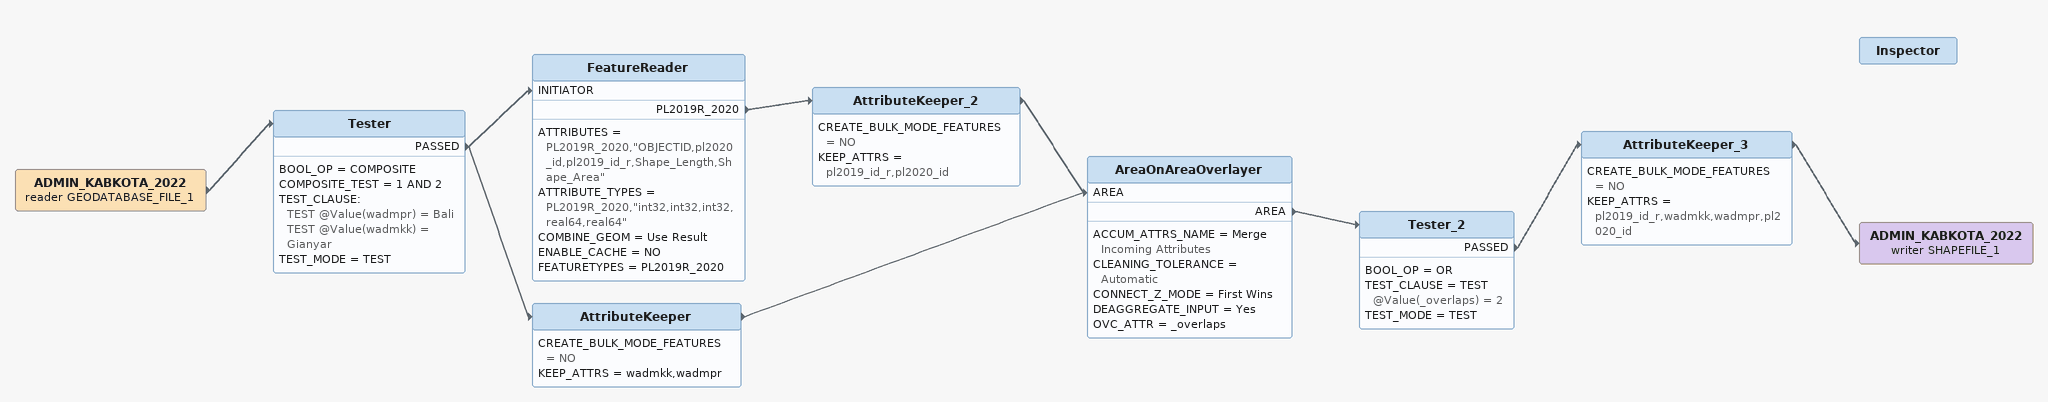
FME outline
ADMIN_KABKOTA_2022 (reader GEODATABASE_FILE_1)
    -> Tester
Tester
    BOOL_OP = COMPOSITE
    COMPOSITE_TEST = 1 AND 2
    TEST_CLAUSE:
      TEST @Value(wadmpr) = Bali
      TEST @Value(wadmkk) = Gianyar
    TEST_MODE = TEST
    PASSED -> AttributeKeeper
    PASSED -> FeatureReader [INITIATOR]
FeatureReader
    ATTRIBUTES = PL2019R_2020,"OBJECTID,pl2020_id,pl2019_id_r,Shape_Length,Shape_Area"
    ATTRIBUTE_TYPES = PL2019R_2020,"int32,int32,int32,real64,real64"
    COMBINE_GEOM = Use Result
    ENABLE_CACHE = NO
    FEATURETYPES = PL2019R_2020
    PL2019R_2020 -> AttributeKeeper_2
AttributeKeeper_2
    CREATE_BULK_MODE_FEATURES = NO
    KEEP_ATTRS = pl2019_id_r,pl2020_id
    -> AreaOnAreaOverlayer [AREA]
AttributeKeeper
    CREATE_BULK_MODE_FEATURES = NO
    KEEP_ATTRS = wadmkk,wadmpr
    -> AreaOnAreaOverlayer [AREA]
AreaOnAreaOverlayer
    ACCUM_ATTRS_NAME = Merge Incoming Attributes
    CLEANING_TOLERANCE = Automatic
    CONNECT_Z_MODE = First Wins
    DEAGGREGATE_INPUT = Yes
    OVC_ATTR = _overlaps
    AREA -> Tester_2
Tester_2
    BOOL_OP = OR
    TEST_CLAUSE = TEST @Value(_overlaps) = 2
    TEST_MODE = TEST
    PASSED -> AttributeKeeper_3
AttributeKeeper_3
    CREATE_BULK_MODE_FEATURES = NO
    KEEP_ATTRS = pl2019_id_r,wadmkk,wadmpr,pl2020_id
    -> ADMIN_KABKOTA_2022 (writer SHAPEFILE_1)
ADMIN_KABKOTA_2022 (writer SHAPEFILE_1)
Inspector
